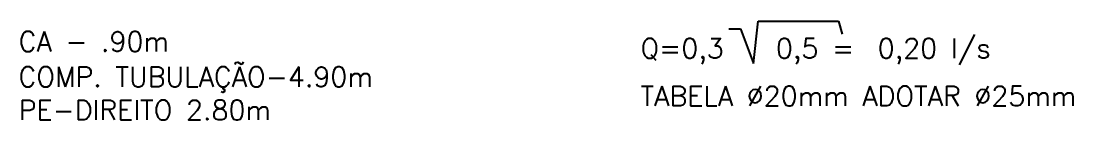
# Model space of a CAD drawing. Extents: x 128 to 467, y 149 to 441.
# Drawn here: x 205.2 to 210.51, y 211.09 to 211.59 of the extents above; entities that cross this region are included whole.
import ezdxf

# ---------------------------------------------------------------- set-up
doc = ezdxf.new("R2010")
doc.units = 0
doc.layers.add('T1', color=3, linetype='CONTINUOUS')
doc.styles.add('STYLE1', font='simplex.shx')

msp = doc.modelspace()

# ---------------------------------------------------------------- linework, layer by layer
at = {"layer": 'T1'}
for p, q in [((208.8943, 211.3735), (208.9166, 211.5876)), ((208.9166, 211.5876), (209.3229, 211.5876)), ((209.3229, 211.5876), (209.3408, 211.5207)), ((208.7693, 211.5475), (208.8273, 211.5475)), ((208.8273, 211.5475), (208.8943, 211.3735))]:
    msp.add_line(p, q, dxfattribs=at)

# ---------------------------------------------------------------- texts
at = {"layer": 'T1', "style": 'STYLE1'}
for s, p in [('CA - .90m', (205.1867, 211.4343)), ('0,20 l/s', (209.5202, 211.3997)), ('Q=0,3', (208.3236, 211.3997)), ('0,5 =', (209.0067, 211.3997)), ('COMP. TUBULAÇÃO-4.90m', (205.1859, 211.2561)), ('TABELA %%C20mm ADOTAR %%c25mm', (208.3236, 211.1587)), ('PE-DIREITO 2.80m', (205.1867, 211.0879))]:
    msp.add_text(s, height=0.1, dxfattribs=at).set_placement(p)

doc.saveas('drawing.dxf')
